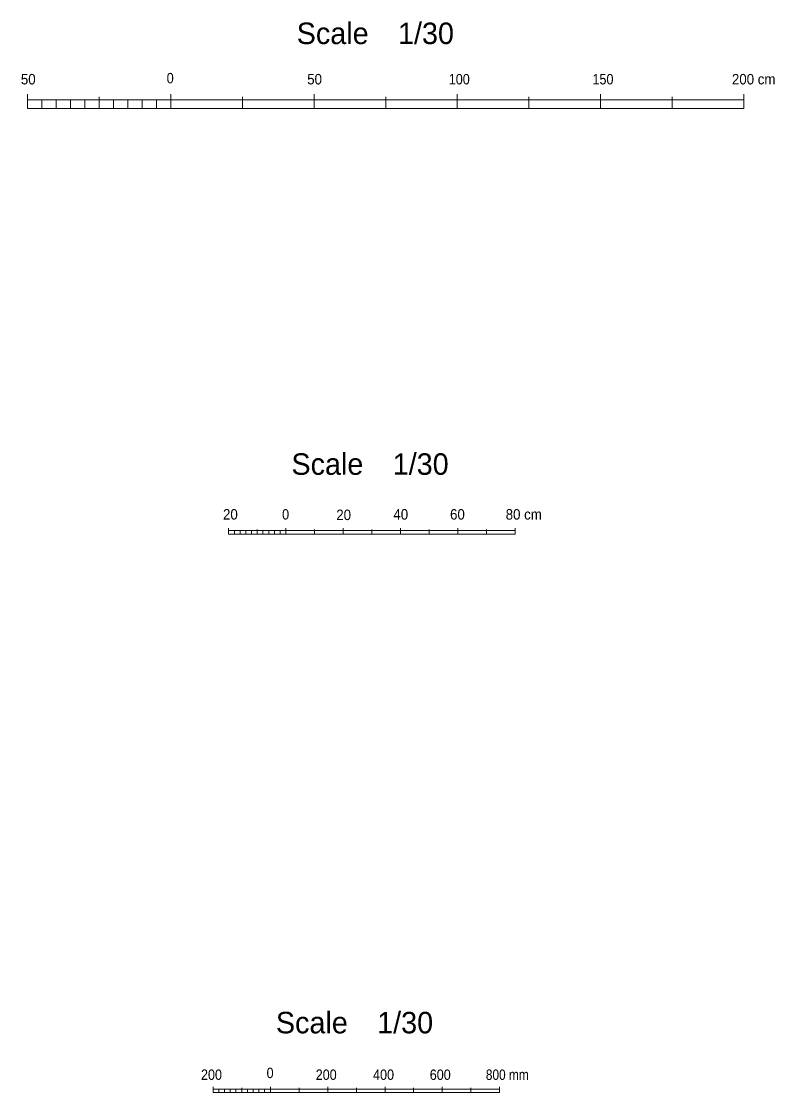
# Model space of a CAD drawing. Units: millimetres, scale not verified. Extents: x 3357 to 13239, y 3846 to 14270.
import ezdxf
from ezdxf.enums import TextEntityAlignment as Align

# ---------------------------------------------------------------- set-up
doc = ezdxf.new("R2010")
doc.units = ezdxf.units.MM
doc.header["$LTSCALE"] = 30
doc.layers.add('0平面図-0通り芯', color=4, linetype='Continuous', lineweight=13)
doc.styles.add('MS-ゴシック-5.0-1.0', font='')
doc.styles.get('MS-ゴシック-5.0-1.0').set_extended_font_data('MS-ゴシック-5.0-1.0')

msp = doc.modelspace()

# ---------------------------------------------------------------- linework, layer by layer
at = {"layer": '0平面図-0通り芯'}
for p, q in [((10631.8, 7278.52), (10631.8, 7328.52)), ((10631.8, 7278.52), (10631.8, 7328.52)), ((11131.8, 7278.52), (11131.8, 7328.52)), ((11631.8, 7278.52), (11631.8, 7328.52)), ((12131.8, 7278.52), (12131.8, 7328.52)), ((12131.8, 7278.52), (12131.8, 7328.52)), ((12631.8, 7278.52), (12631.8, 7328.52)), ((13131.8, 7278.52), (13131.8, 7328.52)), ((10631.8, 7308.52), (13131.8, 7308.52)), ((10681.8, 7278.52), (10681.8, 7308.25)), ((10731.8, 7278.52), (10731.8, 7308.3)), ((10781.8, 7278.52), (10781.8, 7308.38)), ((10831.8, 7278.52), (10831.8, 7308.41)), ((10881.8, 7278.52), (10881.8, 7318.87)), ((10931.8, 7278.52), (10931.8, 7308.52)), ((10981.8, 7278.52), (10981.8, 7308.4)), ((11031.8, 7278.52), (11031.8, 7308.38)), ((11081.8, 7278.52), (11081.8, 7308.36)), ((11381.8, 7278.52), (11381.8, 7318.87)), ((11881.8, 7278.52), (11881.8, 7318.87)), ((12381.8, 7278.52), (12381.8, 7318.87)), ((12881.8, 7278.52), (12881.8, 7318.87)), ((11333.71, 5794.39), (11333.71, 5814.39)), ((11333.71, 5794.39), (11333.71, 5814.39)), ((11333.71, 5806.39), (12333.73, 5806.39)), ((11353.71, 5794.39), (11353.71, 5806.29)), ((11373.71, 5794.39), (11373.71, 5806.31)), ((11393.71, 5794.39), (11393.71, 5806.34)), ((11413.71, 5794.39), (11413.71, 5806.35)), ((11433.71, 5794.39), (11433.71, 5810.54)), ((11453.71, 5794.39), (11453.71, 5806.4)), ((11473.71, 5794.39), (11473.71, 5806.35)), ((11493.71, 5794.39), (11493.71, 5806.34)), ((11513.71, 5794.39), (11513.71, 5806.33)), ((11533.71, 5794.39), (11533.71, 5814.39)), ((11633.71, 5794.39), (11633.71, 5810.54)), ((11733.71, 5794.39), (11733.71, 5814.39)), ((11833.72, 5794.39), (11833.72, 5810.54)), ((11933.72, 5794.39), (11933.72, 5814.39)), ((11933.72, 5794.39), (11933.72, 5814.39)), ((12033.72, 5794.39), (12033.72, 5810.54)), ((12133.72, 5794.39), (12133.72, 5814.39)), ((12233.72, 5794.39), (12233.72, 5810.54)), ((12333.73, 5794.39), (12333.73, 5814.39)), ((11279.44, 3846.15), (11279.44, 3866.15)), ((11279.44, 3846.15), (11279.44, 3866.15)), ((11279.44, 3858.15), (12279.46, 3858.15)), ((11299.44, 3846.15), (11299.44, 3858.04)), ((11319.44, 3846.15), (11319.44, 3858.06)), ((11339.44, 3846.15), (11339.44, 3858.1)), ((11359.44, 3846.15), (11359.44, 3858.11)), ((11379.44, 3846.15), (11379.44, 3862.29)), ((11399.44, 3846.15), (11399.44, 3858.15)), ((11419.44, 3846.15), (11419.44, 3858.1)), ((11439.44, 3846.15), (11439.44, 3858.1)), ((11459.44, 3846.15), (11459.44, 3858.09)), ((11479.44, 3846.15), (11479.44, 3866.15)), ((11579.44, 3846.15), (11579.44, 3862.29)), ((11679.45, 3846.15), (11679.45, 3866.15)), ((11779.45, 3846.15), (11779.45, 3862.29)), ((11879.45, 3846.15), (11879.45, 3866.15)), ((11879.45, 3846.15), (11879.45, 3866.15)), ((11979.45, 3846.15), (11979.45, 3862.29)), ((12079.45, 3846.15), (12079.45, 3866.15)), ((12179.46, 3846.15), (12179.46, 3862.29)), ((12279.46, 3846.15), (12279.46, 3866.15))]:
    msp.add_line(p, q, dxfattribs=at)
at = {"layer": '0平面図-0通り芯', "color": 5}
for p, q in [((10631.8, 7278.52), (13131.8, 7278.52)), ((11333.71, 5794.39), (12333.73, 5794.39)), ((11279.44, 3846.15), (12279.46, 3846.15))]:
    msp.add_line(p, q, dxfattribs=at)

# ---------------------------------------------------------------- texts
at = {"layer": '0平面図-0通り芯', "color": 3, "style": 'MS-ゴシック-5.0-1.0'}
for p in [(11571.33, 7480.72), (11552.89, 5978.34), (11498.62, 4030.09)]:
    msp.add_text('Scale\u30001/30', height=75.05, dxfattribs=at).set_placement(p, align=Align.BOTTOM_LEFT)
at = {"layer": '0平面図-0通り芯', "style": 'MS-ゴシック-5.0-1.0'}
for s, width, p in [('50', 0.95, (10608.85, 7351.6)), ('0', 0.9, (11117.71, 7355.32)), ('50', 0.95, (11608.01, 7351.6)), ('100', 0.9, (12102.02, 7351.6)), ('150', 0.9, (12603.45, 7351.6)), ('200 cm', 0.95, (13090.04, 7351.6)), ('20', 0.95, (11314.2, 5833.8)), ('0', 0.9, (11520.49, 5833.8)), ('20', 0.95, (11709.44, 5832.07)), ('40', 0.95, (11908.8, 5833.8)), ('60', 0.95, (12106.42, 5833.8)), ('80 cm', 0.95, (12300.57, 5833.8)), ('200', 0.9, (11237.27, 3879.33)), ('0', 0.9, (11466.22, 3885.56)), ('200', 0.9, (11637.59, 3879.33)), ('400', 0.9, (11837.75, 3879.33)), ('600', 0.9, (12035.66, 3879.33)), ('800 mm', 0.85, (12231.32, 3879.33))]:
    msp.add_text(s, height=36.46, dxfattribs=dict(at, width=width)).set_placement(p, align=Align.BOTTOM_LEFT)

doc.saveas('drawing.dxf')
